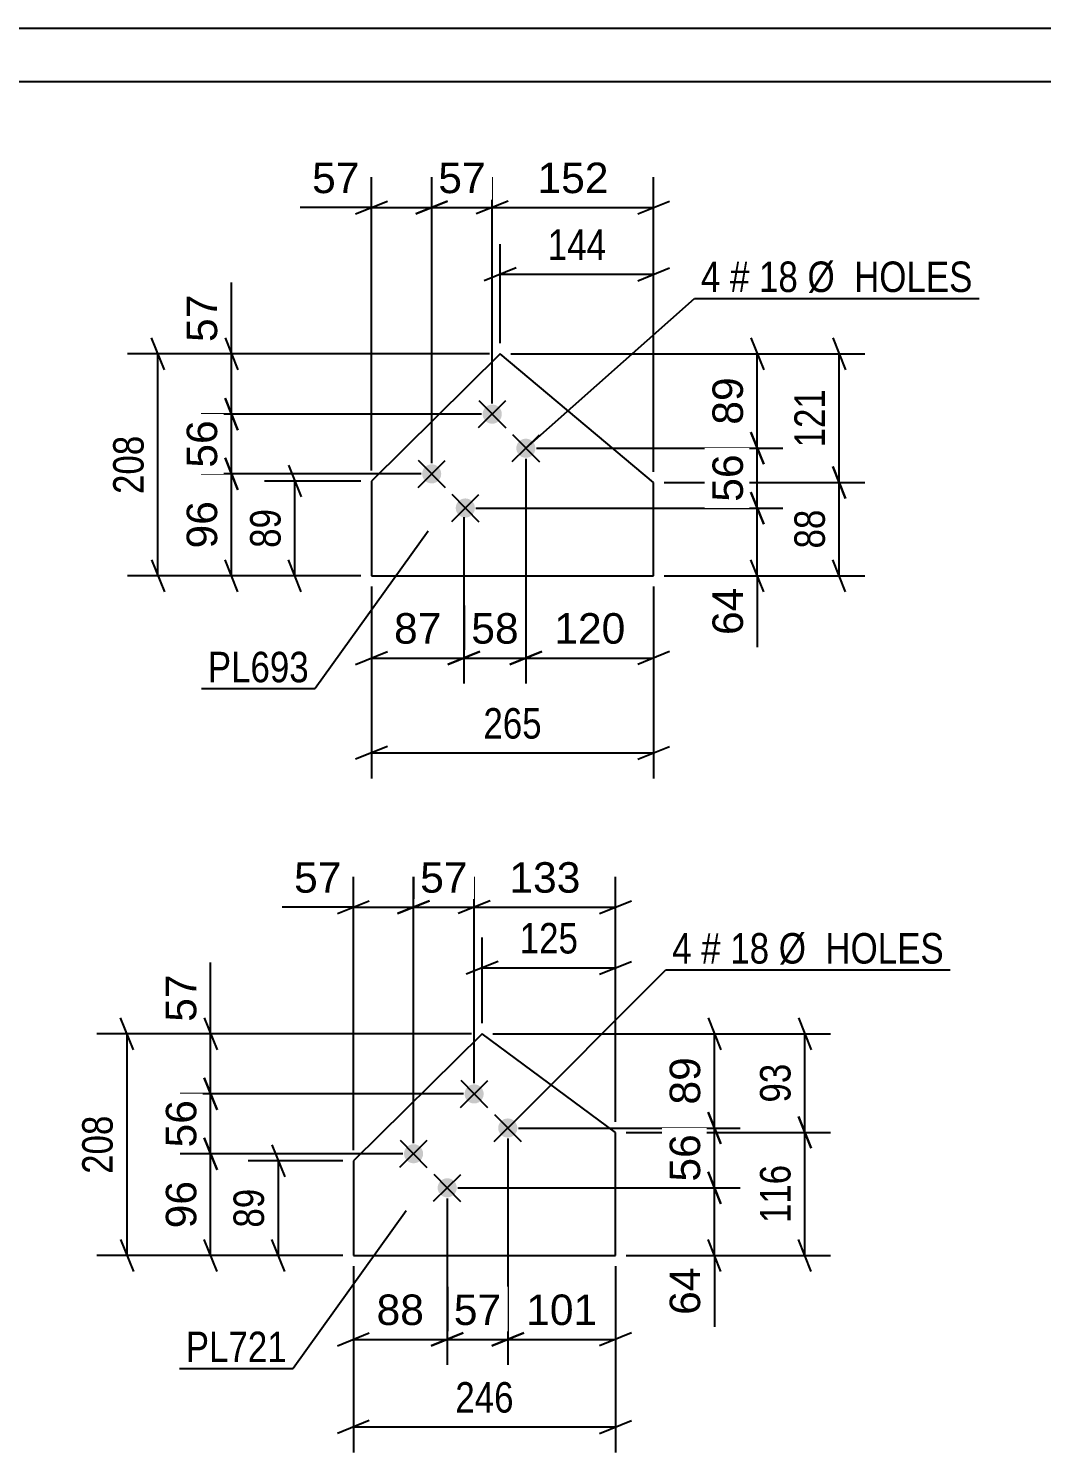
# Model space of a CAD drawing. Header units: millimetres. Extents: x 0 to 594, y 0 to 420.
# Drawn here: x 236.1 to 331.3, y 286.2 to 420 of the extents above; entities that cross this region are included whole.
import ezdxf

# ---------------------------------------------------------------- set-up
doc = ezdxf.new("R2010")
doc.units = ezdxf.units.MM
doc.styles.add('Arial', font='ARIAL.TTF', dxfattribs={"height": 0.2})
doc.styles.add('Arial Narrow', font='ARIALN.TTF', dxfattribs={"height": 0.2})

# ---------------------------------------------------------------- blocks, each defined once
blk = doc.blocks.new('Unknown-284936067-1132')
at = {"color": 5, "linetype": 'Continuous'}
for p, q in [((594, 420), (0, 420)), ((589, 415), (5, 415))]:
    blk.add_line(p, q, dxfattribs=at)
blk = doc.blocks.new('Bolt-284936067-11571 - 11565')
at = {"linetype": 'Continuous'}
for points in [[(280.33, 384.4, -1), (279.05, 383.13, -1)], [(283.49, 381.19, -1), (282.21, 379.93, -1)], [(274.64, 378.78, -1), (273.36, 377.52, -1)], [(277.8, 375.58, -1), (276.52, 374.31, -1)]]:
    blk.add_hatch(color=1, dxfattribs=at).paths.add_polyline_path(points)
at = {"color": 1, "linetype": 'Continuous'}
for p, q in [((278.41, 382.5), (280.97, 385.03)), ((278.43, 385.05), (280.96, 382.48)), ((281.57, 379.3), (284.13, 381.83)), ((281.59, 381.84), (284.12, 379.28)), ((272.72, 376.88), (275.28, 379.41)), ((272.73, 379.43), (275.26, 376.87)), ((275.88, 373.68), (278.44, 376.21)), ((275.89, 376.23), (278.42, 373.66))]:
    blk.add_line(p, q, dxfattribs=at)
blk = doc.blocks.new('Part-284936067-11576 - 11565')
at = {"color": 2, "linetype": 'Continuous'}
for p, q in [((280.44, 389.42), (268.34, 377.48)), ((294.86, 377.35), (280.44, 389.42)), ((268.34, 377.48), (268.34, 368.58)), ((294.86, 368.58), (294.86, 377.35)), ((268.34, 368.58), (294.86, 368.58))]:
    blk.add_line(p, q, dxfattribs=at)
blk = doc.blocks.new('Bolt-284936067-11919 - 11913')
at = {"linetype": 'Continuous'}
for points in [[(278.63, 320.52, -1), (277.35, 319.26, -1)], [(281.79, 317.32, -1), (280.51, 316.06, -1)], [(272.94, 314.9, -1), (271.66, 313.64, -1)], [(276.1, 311.7, -1), (274.82, 310.44, -1)]]:
    blk.add_hatch(color=1, dxfattribs=at).paths.add_polyline_path(points)
at = {"color": 1, "linetype": 'Continuous'}
for p, q in [((276.71, 318.63), (279.27, 321.16)), ((276.73, 321.17), (279.26, 318.61)), ((279.87, 315.42), (282.44, 317.95)), ((279.89, 317.97), (282.42, 315.41)), ((271.02, 313.01), (273.58, 315.54)), ((271.03, 315.55), (273.56, 312.99)), ((274.18, 309.8), (276.74, 312.33)), ((274.2, 312.35), (276.72, 309.79))]:
    blk.add_line(p, q, dxfattribs=at)
blk = doc.blocks.new('Part-284936067-11924 - 11913')
at = {"color": 2, "linetype": 'Continuous'}
for p, q in [((278.74, 325.54), (266.64, 313.6)), ((291.28, 316.28), (278.74, 325.54)), ((291.28, 304.7), (291.28, 316.28)), ((266.64, 313.6), (266.64, 304.7)), ((266.64, 304.7), (291.28, 304.7))]:
    blk.add_line(p, q, dxfattribs=at)
blk = doc.blocks.new('StraightDimension-284936067-19644 - 11565')
at = {"color": 7, "linetype": 'Continuous'}
for p, q in [((304, 376.44), (305.2, 373.44)), ((278.16, 374.94), (307, 374.94)), ((304.6, 368.58), (304.6, 374.94)), ((305.2, 367.08), (304, 370.08)), ((295.86, 368.58), (307, 368.58)), ((304.6, 368.58), (304.6, 361.88)), ((304.6, 368.58), (304.6, 361.88))]:
    blk.add_line(p, q, dxfattribs=at)
at = {"color": 0}
blk.add_wipeout([(303.85, 368.05), (299.65, 368.05), (299.65, 362.41), (303.85, 362.41)], dxfattribs=at)
at = {"color": 3, "style": 'Arial'}
blk.add_text('64', height=2.865, rotation=90.0002, dxfattribs=at).set_placement((303.25, 363.01))
blk = doc.blocks.new('StraightDimension-284936067-11675 - 11565')
at = {"color": 7, "linetype": 'Continuous'}
for p, q in [((260.55, 378.98), (261.75, 375.98)), ((267.34, 377.48), (258.3, 377.48)), ((261.15, 368.58), (261.15, 377.48)), ((261.75, 367.08), (260.55, 370.08)), ((267.34, 368.58), (258.3, 368.58))]:
    blk.add_line(p, q, dxfattribs=at)
at = {"color": 0}
blk.add_wipeout([(260.4, 375.46), (256.2, 375.46), (256.2, 370.6), (260.4, 370.6)], dxfattribs=at)
at = {"color": 3, "style": 'Arial Narrow'}
blk.add_text('89', height=2.863, rotation=90.0002, dxfattribs=at).set_placement((259.8, 371.2))
blk = doc.blocks.new('StraightDimension-284936067-19667 - 11565')
at = {"color": 7, "linetype": 'Continuous'}
for p, q in [((254.59, 379.65), (255.79, 376.65)), ((273, 378.15), (252.34, 378.15)), ((255.19, 368.58), (255.19, 378.15)), ((255.79, 367.08), (254.59, 370.08)), ((267.34, 368.58), (252.34, 368.58))]:
    blk.add_line(p, q, dxfattribs=at)
at = {"color": 0}
blk.add_wipeout([(254.44, 376.19), (250.24, 376.19), (250.24, 370.54), (254.44, 370.54)], dxfattribs=at)
at = {"color": 3, "style": 'Arial'}
blk.add_text('96', height=2.865, rotation=90.0002, dxfattribs=at).set_placement((253.84, 371.14))
blk = doc.blocks.new('StraightDimension-284936067-11696 - 11565')
at = {"color": 7, "linetype": 'Continuous'}
for p, q in [((311.7, 390.92), (312.9, 387.92)), ((281.44, 389.42), (314.7, 389.42)), ((312.3, 377.35), (312.3, 389.42)), ((312.9, 375.85), (311.7, 378.85)), ((295.86, 377.35), (314.7, 377.35))]:
    blk.add_line(p, q, dxfattribs=at)
at = {"color": 0}
blk.add_wipeout([(311.55, 386.73), (307.35, 386.73), (307.35, 380.04), (311.55, 380.04)], dxfattribs=at)
at = {"color": 3, "style": 'Arial Narrow'}
blk.add_text('121', height=2.863, rotation=90.0002, dxfattribs=at).set_placement((310.95, 380.64))
blk = doc.blocks.new('StraightDimension-284936067-19665 - 11565')
at = {"color": 7, "linetype": 'Continuous'}
for p, q in [((255.19, 389.42), (255.19, 396.12)), ((255.19, 389.42), (255.19, 396.12)), ((254.59, 390.92), (255.79, 387.92)), ((279.44, 389.42), (252.34, 389.42)), ((255.19, 383.77), (255.19, 389.42)), ((255.79, 382.27), (254.59, 385.27)), ((278.69, 383.77), (252.34, 383.77))]:
    blk.add_line(p, q, dxfattribs=at)
at = {"color": 0}
blk.add_wipeout([(254.44, 395.59), (250.24, 395.59), (250.24, 389.94), (254.44, 389.94)], dxfattribs=at)
at = {"color": 3, "style": 'Arial'}
blk.add_text('57', height=2.865, rotation=90.0002, dxfattribs=at).set_placement((253.84, 390.54))
blk = doc.blocks.new('StraightDimension-284936067-11690 - 11565')
at = {"color": 7, "linetype": 'Continuous'}
for p, q in [((311.7, 378.85), (312.9, 375.85)), ((295.86, 377.35), (314.7, 377.35)), ((312.3, 368.58), (312.3, 377.35)), ((312.9, 367.08), (311.7, 370.08)), ((295.86, 368.58), (314.7, 368.58))]:
    blk.add_line(p, q, dxfattribs=at)
at = {"color": 0}
blk.add_wipeout([(311.55, 375.39), (307.35, 375.39), (307.35, 370.54), (311.55, 370.54)], dxfattribs=at)
at = {"color": 3, "style": 'Arial Narrow'}
blk.add_text('88', height=2.863, rotation=90.0002, dxfattribs=at).set_placement((310.95, 371.14))
blk = doc.blocks.new('StraightDimension-284936067-11578 - 11565')
at = {"color": 7, "linetype": 'Continuous'}
for p, q in [((248.88, 387.92), (247.68, 390.92)), ((279.44, 389.42), (245.43, 389.42)), ((248.28, 368.58), (248.28, 389.42)), ((247.68, 370.08), (248.88, 367.08)), ((267.34, 368.58), (245.43, 368.58))]:
    blk.add_line(p, q, dxfattribs=at)
at = {"color": 0}
blk.add_wipeout([(247.53, 382.34), (243.33, 382.34), (243.33, 375.66), (247.53, 375.66)], dxfattribs=at)
at = {"color": 3, "style": 'Arial Narrow'}
blk.add_text('208', height=2.863, rotation=90.0002, dxfattribs=at).set_placement((246.93, 376.26))
blk = doc.blocks.new('StraightDimension-284936067-19666 - 11565')
at = {"color": 7, "linetype": 'Continuous'}
for p, q in [((254.59, 385.27), (255.79, 382.27)), ((278.69, 383.77), (252.34, 383.77)), ((255.19, 378.15), (255.19, 383.77)), ((255.79, 376.65), (254.59, 379.65)), ((273, 378.15), (252.34, 378.15))]:
    blk.add_line(p, q, dxfattribs=at)
at = {"color": 0}
blk.add_wipeout([(254.44, 383.78), (250.24, 383.78), (250.24, 378.13), (254.44, 378.13)], dxfattribs=at)
at = {"color": 3, "style": 'Arial'}
blk.add_text('56', height=2.865, rotation=90.0002, dxfattribs=at).set_placement((253.84, 378.73))
blk = doc.blocks.new('StraightDimension-284936067-11705 - 11565')
at = {"color": 7, "linetype": 'Continuous'}
for p, q in [((268.34, 367.58), (268.34, 349.53)), ((294.86, 367.58), (294.86, 349.53)), ((269.84, 352.53), (266.84, 351.33)), ((268.34, 351.93), (294.86, 351.93)), ((293.36, 351.33), (296.36, 352.53))]:
    blk.add_line(p, q, dxfattribs=at)
at = {"color": 0}
blk.add_wipeout([(284.94, 352.68), (284.94, 356.88), (278.26, 356.88), (278.26, 352.68)], dxfattribs=at)
at = {"color": 3, "style": 'Arial Narrow'}
blk.add_text('265', height=2.863, dxfattribs=at).set_placement((278.86, 353.28))
blk = doc.blocks.new('StraightDimension-284936067-11710 - 11565')
at = {"color": 7, "linetype": 'Continuous'}
for p, q in [((280.44, 390.42), (280.44, 399.75)), ((294.86, 378.35), (294.86, 399.75)), ((281.94, 397.5), (278.94, 396.3)), ((293.36, 396.3), (296.36, 397.5)), ((280.44, 396.9), (294.86, 396.9))]:
    blk.add_line(p, q, dxfattribs=at)
at = {"color": 0}
blk.add_wipeout([(290.99, 397.65), (290.99, 401.85), (284.31, 401.85), (284.31, 397.65)], dxfattribs=at)
at = {"color": 3, "style": 'Arial Narrow'}
blk.add_text('144', height=2.863, dxfattribs=at).set_placement((284.91, 398.25))
blk = doc.blocks.new('StraightDimension-284936067-19610 - 11565')
at = {"color": 7, "linetype": 'Continuous'}
for p, q in [((279.69, 384.77), (279.69, 406.03)), ((294.86, 378.35), (294.86, 406.03)), ((281.19, 403.78), (278.19, 402.58)), ((279.69, 403.18), (294.86, 403.18)), ((293.36, 402.58), (296.36, 403.78))]:
    blk.add_line(p, q, dxfattribs=at)
at = {"color": 0}
blk.add_wipeout([(291.21, 403.93), (291.21, 408.13), (283.34, 408.13), (283.34, 403.93)], dxfattribs=at)
at = {"color": 3, "style": 'Arial'}
blk.add_text('152', height=2.865, dxfattribs=at).set_placement((283.94, 404.53))
blk = doc.blocks.new('StraightDimension-284936067-19611 - 11565')
at = {"color": 7, "linetype": 'Continuous'}
for p, q in [((274, 379.15), (274, 406.03)), ((279.69, 384.77), (279.69, 406.03)), ((272.5, 402.58), (275.5, 403.78)), ((274, 403.18), (279.69, 403.18)), ((281.19, 403.78), (278.19, 402.58))]:
    blk.add_line(p, q, dxfattribs=at)
at = {"color": 0}
blk.add_wipeout([(279.67, 403.93), (279.67, 408.13), (274.02, 408.13), (274.02, 403.93)], dxfattribs=at)
at = {"color": 3, "style": 'Arial'}
blk.add_text('57', height=2.865, dxfattribs=at).set_placement((274.62, 404.53))
blk = doc.blocks.new('StraightDimension-284936067-19612 - 11565')
at = {"color": 7, "linetype": 'Continuous'}
for p, q in [((268.34, 378.48), (268.34, 406.03)), ((274, 379.15), (274, 406.03)), ((268.34, 403.18), (261.64, 403.18)), ((268.34, 403.18), (261.64, 403.18)), ((266.84, 402.58), (269.84, 403.78)), ((268.34, 403.18), (274, 403.18)), ((275.5, 403.78), (272.5, 402.58))]:
    blk.add_line(p, q, dxfattribs=at)
at = {"color": 0}
blk.add_wipeout([(267.81, 403.93), (267.81, 408.13), (262.16, 408.13), (262.16, 403.93)], dxfattribs=at)
at = {"color": 3, "style": 'Arial'}
blk.add_text('57', height=2.865, dxfattribs=at).set_placement((262.76, 404.53))
blk = doc.blocks.new('StraightDimension-284936067-19642 - 11565')
at = {"color": 7, "linetype": 'Continuous'}
for p, q in [((304, 390.92), (305.2, 387.92)), ((281.44, 389.42), (307, 389.42)), ((304.6, 380.56), (304.6, 389.42)), ((305.2, 379.06), (304, 382.06)), ((283.85, 380.56), (307, 380.56))]:
    blk.add_line(p, q, dxfattribs=at)
at = {"color": 0}
blk.add_wipeout([(303.85, 387.81), (299.65, 387.81), (299.65, 382.17), (303.85, 382.17)], dxfattribs=at)
at = {"color": 3, "style": 'Arial'}
blk.add_text('89', height=2.865, rotation=90.0002, dxfattribs=at).set_placement((303.25, 382.77))
blk = doc.blocks.new('StraightDimension-284936067-19643 - 11565')
at = {"color": 7, "linetype": 'Continuous'}
for p, q in [((304, 382.06), (305.2, 379.06)), ((283.85, 380.56), (307, 380.56)), ((304.6, 374.94), (304.6, 380.56)), ((305.2, 373.44), (304, 376.44)), ((278.16, 374.94), (307, 374.94))]:
    blk.add_line(p, q, dxfattribs=at)
at = {"color": 0}
blk.add_wipeout([(303.85, 380.58), (299.65, 380.58), (299.65, 374.93), (303.85, 374.93)], dxfattribs=at)
at = {"color": 3, "style": 'Arial'}
blk.add_text('56', height=2.865, rotation=90.0002, dxfattribs=at).set_placement((303.25, 375.53))
blk = doc.blocks.new('StraightDimension-284936067-19694 - 11565')
at = {"color": 7, "linetype": 'Continuous'}
for p, q in [((282.85, 379.56), (282.85, 358.45)), ((294.86, 367.58), (294.86, 358.45)), ((281.35, 360.25), (284.35, 361.45)), ((296.36, 361.45), (293.36, 360.25)), ((282.85, 360.85), (294.86, 360.85))]:
    blk.add_line(p, q, dxfattribs=at)
at = {"color": 0}
blk.add_wipeout([(292.79, 361.6), (292.79, 365.8), (284.92, 365.8), (284.92, 361.6)], dxfattribs=at)
at = {"color": 3, "style": 'Arial'}
blk.add_text('120', height=2.865, dxfattribs=at).set_placement((285.52, 362.2))
blk = doc.blocks.new('StraightDimension-284936067-19695 - 11565')
at = {"color": 7, "linetype": 'Continuous'}
for p, q in [((282.85, 379.56), (282.85, 358.45)), ((277.03, 374.08), (277.03, 358.45)), ((275.53, 360.25), (278.53, 361.45)), ((284.35, 361.45), (281.35, 360.25)), ((277.03, 360.85), (282.85, 360.85))]:
    blk.add_line(p, q, dxfattribs=at)
at = {"color": 0}
blk.add_wipeout([(282.76, 361.6), (282.76, 365.8), (277.12, 365.8), (277.12, 361.6)], dxfattribs=at)
at = {"color": 3, "style": 'Arial'}
blk.add_text('58', height=2.865, dxfattribs=at).set_placement((277.72, 362.2))
blk = doc.blocks.new('StraightDimension-284936067-19696 - 11565')
at = {"color": 7, "linetype": 'Continuous'}
for p, q in [((277.03, 374.08), (277.03, 358.45)), ((268.34, 367.58), (268.34, 358.45)), ((266.84, 360.25), (269.84, 361.45)), ((278.53, 361.45), (275.53, 360.25)), ((268.34, 360.85), (277.03, 360.85))]:
    blk.add_line(p, q, dxfattribs=at)
at = {"color": 0}
blk.add_wipeout([(275.51, 361.6), (275.51, 365.8), (269.86, 365.8), (269.86, 361.6)], dxfattribs=at)
at = {"color": 3, "style": 'Arial'}
blk.add_text('87', height=2.865, dxfattribs=at).set_placement((270.46, 362.2))
blk = doc.blocks.new('StraightDimension-284936067-12023 - 11913')
at = {"color": 7, "linetype": 'Continuous'}
for p, q in [((258.99, 315.1), (260.19, 312.1)), ((265.64, 313.6), (256.74, 313.6)), ((259.59, 304.7), (259.59, 313.6)), ((260.19, 303.2), (258.99, 306.2)), ((265.64, 304.7), (256.74, 304.7))]:
    blk.add_line(p, q, dxfattribs=at)
at = {"color": 0}
blk.add_wipeout([(258.84, 311.58), (254.64, 311.58), (254.64, 306.73), (258.84, 306.73)], dxfattribs=at)
at = {"color": 3, "style": 'Arial Narrow'}
blk.add_text('89', height=2.863, rotation=90.0002, dxfattribs=at).set_placement((258.24, 307.33))
blk = doc.blocks.new('StraightDimension-284936067-19754 - 11913')
at = {"color": 7, "linetype": 'Continuous'}
for p, q in [((253.23, 325.54), (253.23, 332.24)), ((253.23, 325.54), (253.23, 332.24)), ((252.63, 327.04), (253.83, 324.04)), ((277.74, 325.54), (250.38, 325.54)), ((253.23, 319.89), (253.23, 325.54)), ((253.83, 318.39), (252.63, 321.39)), ((276.99, 319.89), (250.38, 319.89))]:
    blk.add_line(p, q, dxfattribs=at)
at = {"color": 0}
blk.add_wipeout([(252.48, 331.72), (248.28, 331.72), (248.28, 326.07), (252.48, 326.07)], dxfattribs=at)
at = {"color": 3, "style": 'Arial'}
blk.add_text('57', height=2.865, rotation=90.0002, dxfattribs=at).set_placement((251.88, 326.67))
blk = doc.blocks.new('StraightDimension-284936067-12044 - 11913')
at = {"color": 7, "linetype": 'Continuous'}
for p, q in [((308.47, 327.04), (309.67, 324.04)), ((279.74, 325.54), (311.47, 325.54)), ((309.07, 316.28), (309.07, 325.54)), ((309.67, 314.78), (308.47, 317.78)), ((292.28, 316.28), (311.47, 316.28))]:
    blk.add_line(p, q, dxfattribs=at)
at = {"color": 0}
blk.add_wipeout([(308.32, 323.34), (304.12, 323.34), (304.12, 318.48), (308.32, 318.48)], dxfattribs=at)
at = {"color": 3, "style": 'Arial Narrow'}
blk.add_text('93', height=2.863, rotation=90.0002, dxfattribs=at).set_placement((307.72, 319.08))
blk = doc.blocks.new('StraightDimension-284936067-19819 - 11913')
at = {"color": 7, "linetype": 'Continuous'}
for p, q in [((281.15, 315.69), (281.15, 294.43)), ((291.28, 303.7), (291.28, 294.43)), ((279.65, 296.23), (282.65, 297.43)), ((292.78, 297.43), (289.78, 296.23)), ((281.15, 296.83), (291.28, 296.83))]:
    blk.add_line(p, q, dxfattribs=at)
at = {"color": 0}
blk.add_wipeout([(290.15, 297.58), (290.15, 301.78), (282.28, 301.78), (282.28, 297.58)], dxfattribs=at)
at = {"color": 3, "style": 'Arial'}
blk.add_text('101', height=2.865, dxfattribs=at).set_placement((282.88, 298.18))
blk = doc.blocks.new('StraightDimension-284936067-19755 - 11913')
at = {"color": 7, "linetype": 'Continuous'}
for p, q in [((252.63, 321.39), (253.83, 318.39)), ((276.99, 319.89), (250.38, 319.89)), ((253.23, 314.27), (253.23, 319.89)), ((253.83, 312.77), (252.63, 315.77)), ((271.3, 314.27), (250.38, 314.27))]:
    blk.add_line(p, q, dxfattribs=at)
at = {"color": 0}
blk.add_wipeout([(252.48, 319.91), (248.28, 319.91), (248.28, 314.26), (252.48, 314.26)], dxfattribs=at)
at = {"color": 3, "style": 'Arial'}
blk.add_text('56', height=2.865, rotation=90.0002, dxfattribs=at).set_placement((251.88, 314.86))
blk = doc.blocks.new('StraightDimension-284936067-11926 - 11913')
at = {"color": 7, "linetype": 'Continuous'}
for p, q in [((245.97, 324.04), (244.77, 327.04)), ((277.74, 325.54), (242.52, 325.54)), ((245.37, 304.7), (245.37, 325.54)), ((244.77, 306.2), (245.97, 303.2)), ((265.64, 304.7), (242.52, 304.7))]:
    blk.add_line(p, q, dxfattribs=at)
at = {"color": 0}
blk.add_wipeout([(244.62, 318.47), (240.42, 318.47), (240.42, 311.78), (244.62, 311.78)], dxfattribs=at)
at = {"color": 3, "style": 'Arial Narrow'}
blk.add_text('208', height=2.863, rotation=90.0002, dxfattribs=at).set_placement((244.02, 312.38))
blk = doc.blocks.new('StraightDimension-284936067-12038 - 11913')
at = {"color": 7, "linetype": 'Continuous'}
for p, q in [((308.47, 317.78), (309.67, 314.78)), ((292.28, 316.28), (311.47, 316.28)), ((309.07, 304.7), (309.07, 316.28)), ((309.67, 303.2), (308.47, 306.2)), ((292.28, 304.7), (311.47, 304.7))]:
    blk.add_line(p, q, dxfattribs=at)
at = {"color": 0}
blk.add_wipeout([(308.32, 313.83), (304.12, 313.83), (304.12, 307.15), (308.32, 307.15)], dxfattribs=at)
at = {"color": 3, "style": 'Arial Narrow'}
blk.add_text('116', height=2.863, rotation=90.0002, dxfattribs=at).set_placement((307.72, 307.75))
blk = doc.blocks.new('StraightDimension-284936067-12053 - 11913')
at = {"color": 7, "linetype": 'Continuous'}
for p, q in [((266.64, 303.7), (266.64, 286.2)), ((291.28, 303.7), (291.28, 286.2)), ((268.14, 289.2), (265.14, 288)), ((289.78, 288), (292.78, 289.2)), ((266.64, 288.6), (291.28, 288.6))]:
    blk.add_line(p, q, dxfattribs=at)
at = {"color": 0}
blk.add_wipeout([(282.3, 289.35), (282.3, 293.55), (275.62, 293.55), (275.62, 289.35)], dxfattribs=at)
at = {"color": 3, "style": 'Arial Narrow'}
blk.add_text('246', height=2.863, dxfattribs=at).set_placement((276.22, 289.95))
blk = doc.blocks.new('StraightDimension-284936067-12058 - 11913')
at = {"color": 7, "linetype": 'Continuous'}
for p, q in [((278.74, 326.54), (278.74, 334.59)), ((291.28, 317.28), (291.28, 334.59)), ((280.24, 332.34), (277.24, 331.14)), ((289.78, 331.14), (292.78, 332.34)), ((278.74, 331.74), (291.28, 331.74))]:
    blk.add_line(p, q, dxfattribs=at)
at = {"color": 0}
blk.add_wipeout([(288.35, 332.49), (288.35, 336.69), (281.67, 336.69), (281.67, 332.49)], dxfattribs=at)
at = {"color": 3, "style": 'Arial Narrow'}
blk.add_text('125', height=2.863, dxfattribs=at).set_placement((282.27, 333.09))
blk = doc.blocks.new('StraightDimension-284936067-19731 - 11913')
at = {"color": 7, "linetype": 'Continuous'}
for p, q in [((299.98, 327.04), (301.18, 324.04)), ((279.74, 325.54), (302.98, 325.54)), ((300.58, 316.69), (300.58, 325.54)), ((301.18, 315.19), (299.98, 318.19)), ((282.15, 316.69), (302.98, 316.69))]:
    blk.add_line(p, q, dxfattribs=at)
at = {"color": 0}
blk.add_wipeout([(299.83, 323.94), (295.63, 323.94), (295.63, 318.29), (299.83, 318.29)], dxfattribs=at)
at = {"color": 3, "style": 'Arial'}
blk.add_text('89', height=2.865, rotation=90.0002, dxfattribs=at).set_placement((299.23, 318.89))
blk = doc.blocks.new('StraightDimension-284936067-19732 - 11913')
at = {"color": 7, "linetype": 'Continuous'}
for p, q in [((299.98, 318.19), (301.18, 315.19)), ((282.15, 316.69), (302.98, 316.69)), ((300.58, 311.07), (300.58, 316.69)), ((301.18, 309.57), (299.98, 312.57)), ((276.46, 311.07), (302.98, 311.07))]:
    blk.add_line(p, q, dxfattribs=at)
at = {"color": 0}
blk.add_wipeout([(299.83, 316.7), (295.63, 316.7), (295.63, 311.05), (299.83, 311.05)], dxfattribs=at)
at = {"color": 3, "style": 'Arial'}
blk.add_text('56', height=2.865, rotation=90.0002, dxfattribs=at).set_placement((299.23, 311.65))
blk = doc.blocks.new('StraightDimension-284936067-19733 - 11913')
at = {"color": 7, "linetype": 'Continuous'}
for p, q in [((299.98, 312.57), (301.18, 309.57)), ((276.46, 311.07), (302.98, 311.07)), ((300.58, 304.7), (300.58, 311.07)), ((301.18, 303.2), (299.98, 306.2)), ((292.28, 304.7), (302.98, 304.7)), ((300.58, 304.7), (300.58, 298.01)), ((300.58, 304.7), (300.58, 298.01))]:
    blk.add_line(p, q, dxfattribs=at)
at = {"color": 0}
blk.add_wipeout([(299.83, 304.18), (295.63, 304.18), (295.63, 298.53), (299.83, 298.53)], dxfattribs=at)
at = {"color": 3, "style": 'Arial'}
blk.add_text('64', height=2.865, rotation=90.0002, dxfattribs=at).set_placement((299.23, 299.13))
blk = doc.blocks.new('StraightDimension-284936067-19820 - 11913')
at = {"color": 7, "linetype": 'Continuous'}
for p, q in [((281.15, 315.69), (281.15, 294.43)), ((275.46, 310.07), (275.46, 294.43)), ((273.96, 296.23), (276.96, 297.43)), ((282.65, 297.43), (279.65, 296.23)), ((275.46, 296.83), (281.15, 296.83))]:
    blk.add_line(p, q, dxfattribs=at)
at = {"color": 0}
blk.add_wipeout([(281.13, 297.58), (281.13, 301.78), (275.48, 301.78), (275.48, 297.58)], dxfattribs=at)
at = {"color": 3, "style": 'Arial'}
blk.add_text('57', height=2.865, dxfattribs=at).set_placement((276.08, 298.18))
blk = doc.blocks.new('StraightDimension-284936067-19756 - 11913')
at = {"color": 7, "linetype": 'Continuous'}
for p, q in [((252.63, 315.77), (253.83, 312.77)), ((271.3, 314.27), (250.38, 314.27)), ((253.23, 304.7), (253.23, 314.27)), ((253.83, 303.2), (252.63, 306.2)), ((265.64, 304.7), (250.38, 304.7))]:
    blk.add_line(p, q, dxfattribs=at)
at = {"color": 0}
blk.add_wipeout([(252.48, 312.31), (248.28, 312.31), (248.28, 306.66), (252.48, 306.66)], dxfattribs=at)
at = {"color": 3, "style": 'Arial'}
blk.add_text('96', height=2.865, rotation=90.0002, dxfattribs=at).set_placement((251.88, 307.26))
blk = doc.blocks.new('StraightDimension-284936067-19788 - 11913')
at = {"color": 7, "linetype": 'Continuous'}
for p, q in [((277.99, 320.89), (277.99, 340.3)), ((291.28, 317.28), (291.28, 340.3)), ((279.49, 338.05), (276.49, 336.85)), ((277.99, 337.45), (291.28, 337.45)), ((289.78, 336.85), (292.78, 338.05))]:
    blk.add_line(p, q, dxfattribs=at)
at = {"color": 0}
blk.add_wipeout([(288.57, 338.2), (288.57, 342.4), (280.7, 342.4), (280.7, 338.2)], dxfattribs=at)
at = {"color": 3, "style": 'Arial'}
blk.add_text('133', height=2.865, dxfattribs=at).set_placement((281.3, 338.8))
blk = doc.blocks.new('StraightDimension-284936067-19789 - 11913')
at = {"color": 7, "linetype": 'Continuous'}
for p, q in [((272.3, 315.27), (272.3, 340.3)), ((277.99, 320.89), (277.99, 340.3)), ((270.8, 336.85), (273.8, 338.05)), ((272.3, 337.45), (277.99, 337.45)), ((279.49, 338.05), (276.49, 336.85))]:
    blk.add_line(p, q, dxfattribs=at)
at = {"color": 0}
blk.add_wipeout([(277.97, 338.2), (277.97, 342.4), (272.32, 342.4), (272.32, 338.2)], dxfattribs=at)
at = {"color": 3, "style": 'Arial'}
blk.add_text('57', height=2.865, dxfattribs=at).set_placement((272.92, 338.8))
blk = doc.blocks.new('StraightDimension-284936067-19790 - 11913')
at = {"color": 7, "linetype": 'Continuous'}
for p, q in [((266.64, 314.6), (266.64, 340.3)), ((272.3, 315.27), (272.3, 340.3)), ((266.64, 337.45), (259.94, 337.45)), ((266.64, 337.45), (259.94, 337.45)), ((265.14, 336.85), (268.14, 338.05)), ((266.64, 337.45), (272.3, 337.45)), ((273.8, 338.05), (270.8, 336.85))]:
    blk.add_line(p, q, dxfattribs=at)
at = {"color": 0}
blk.add_wipeout([(266.11, 338.2), (266.11, 342.4), (260.47, 342.4), (260.47, 338.2)], dxfattribs=at)
at = {"color": 3, "style": 'Arial'}
blk.add_text('57', height=2.865, dxfattribs=at).set_placement((261.07, 338.8))
blk = doc.blocks.new('StraightDimension-284936067-19821 - 11913')
at = {"color": 7, "linetype": 'Continuous'}
for p, q in [((275.46, 310.07), (275.46, 294.43)), ((266.64, 303.7), (266.64, 294.43)), ((265.14, 296.23), (268.14, 297.43)), ((276.96, 297.43), (273.96, 296.23)), ((266.64, 296.83), (275.46, 296.83))]:
    blk.add_line(p, q, dxfattribs=at)
at = {"color": 0}
blk.add_wipeout([(273.87, 297.58), (273.87, 301.78), (268.22, 301.78), (268.22, 297.58)], dxfattribs=at)
at = {"color": 3, "style": 'Arial'}
blk.add_text('88', height=2.865, dxfattribs=at).set_placement((268.82, 298.18))
blk = doc.blocks.new('Mark-284936067-11567 - 11565')
at = {"color": 0}
for points in [[(301.13, 395.24), (301.13, 398.24), (299.3, 398.24), (299.3, 395.24)], [(303.86, 395.24), (303.86, 398.24), (302.03, 398.24), (302.03, 395.24)], [(308.42, 395.24), (308.42, 398.24), (304.76, 398.24), (304.76, 395.24)], [(324.84, 395.24), (324.84, 398.24), (309.32, 398.24), (309.32, 395.24)]]:
    blk.add_wipeout(points, dxfattribs=at)
for points in [[(301.13, 395.24), (301.13, 398.24), (299.3, 398.24), (299.3, 395.24)], [(303.86, 395.24), (303.86, 398.24), (302.03, 398.24), (302.03, 395.24)], [(308.42, 395.24), (308.42, 398.24), (304.76, 398.24), (304.76, 395.24)], [(324.84, 395.24), (324.84, 398.24), (309.32, 398.24), (309.32, 395.24)]]:
    blk.add_wipeout(points, dxfattribs=at)
at = {"color": 7, "linetype": 'Continuous'}
for p, q in [((282.85, 380.56), (298.7, 394.64)), ((298.7, 394.64), (325.44, 394.64))]:
    blk.add_line(p, q, dxfattribs=at)
at = {"color": 3, "style": 'Arial Narrow'}
for s, height, p in [('4', 2.86, (299.3, 395.24)), ('#', 2.86, (302.03, 395.24)), ('18', 2.863, (304.76, 395.24)), ('Ø  HOLES', 2.863, (309.32, 395.24))]:
    blk.add_text(s, height=height, dxfattribs=at).set_placement(p)
blk = doc.blocks.new('Mark-284936067-11572 - 11565')
at = {"color": 0}
blk.add_wipeout([(262.46, 358.57), (262.46, 361.57), (252.96, 361.57), (252.96, 358.57)], dxfattribs=at)
blk.add_wipeout([(262.46, 358.57), (262.46, 361.57), (252.96, 361.57), (252.96, 358.57)], dxfattribs=at)
at = {"color": 30, "linetype": 'Continuous'}
for p in [(273.67, 372.78), (252.36, 357.97)]:
    blk.add_line(p, (263.06, 357.97), dxfattribs=at)
at = {"color": 3, "style": 'Arial Narrow'}
blk.add_text('PL693', height=2.863, dxfattribs=at).set_placement((252.96, 358.57))
blk = doc.blocks.new('Mark-284936067-11915 - 11913')
at = {"color": 0}
for points in [[(298.43, 332.14), (298.43, 335.14), (296.6, 335.14), (296.6, 332.14)], [(301.16, 332.14), (301.16, 335.14), (299.33, 335.14), (299.33, 332.14)], [(305.72, 332.14), (305.72, 335.14), (302.06, 335.14), (302.06, 332.14)], [(322.14, 332.14), (322.14, 335.14), (306.62, 335.14), (306.62, 332.14)]]:
    blk.add_wipeout(points, dxfattribs=at)
for points in [[(298.43, 332.14), (298.43, 335.14), (296.6, 335.14), (296.6, 332.14)], [(301.16, 332.14), (301.16, 335.14), (299.33, 335.14), (299.33, 332.14)], [(305.72, 332.14), (305.72, 335.14), (302.06, 335.14), (302.06, 332.14)], [(322.14, 332.14), (322.14, 335.14), (306.62, 335.14), (306.62, 332.14)]]:
    blk.add_wipeout(points, dxfattribs=at)
at = {"color": 7, "linetype": 'Continuous'}
for p, q in [((281.15, 316.69), (296, 331.54)), ((296, 331.54), (322.74, 331.54))]:
    blk.add_line(p, q, dxfattribs=at)
at = {"color": 3, "style": 'Arial Narrow'}
for s, height, p in [('4', 2.86, (296.6, 332.14)), ('#', 2.86, (299.33, 332.14)), ('18', 2.863, (302.06, 332.14)), ('Ø  HOLES', 2.863, (306.62, 332.14))]:
    blk.add_text(s, height=height, dxfattribs=at).set_placement(p)
blk = doc.blocks.new('Mark-284936067-11920 - 11913')
at = {"color": 0}
blk.add_wipeout([(260.39, 294.69), (260.39, 297.69), (250.89, 297.69), (250.89, 294.69)], dxfattribs=at)
blk.add_wipeout([(260.39, 294.69), (260.39, 297.69), (250.89, 297.69), (250.89, 294.69)], dxfattribs=at)
at = {"color": 30, "linetype": 'Continuous'}
for p in [(271.6, 308.9), (250.29, 294.09)]:
    blk.add_line(p, (260.99, 294.09), dxfattribs=at)
at = {"color": 3, "style": 'Arial Narrow'}
blk.add_text('PL721', height=2.863, dxfattribs=at).set_placement((250.89, 294.69))

msp = doc.modelspace()

# ---------------------------------------------------------------- block references
for name in ['Unknown-284936067-1132', 'Part-284936067-11576 - 11565', 'Bolt-284936067-11571 - 11565', 'Part-284936067-11924 - 11913', 'Bolt-284936067-11919 - 11913']:
    msp.add_blockref(name, (0, 0))

# ---------------------------------------------------------------- next in the draw order: block references
for name in ['StraightDimension-284936067-19665 - 11565', 'StraightDimension-284936067-11675 - 11565', 'StraightDimension-284936067-19644 - 11565', 'StraightDimension-284936067-19754 - 11913', 'StraightDimension-284936067-12044 - 11913', 'StraightDimension-284936067-12023 - 11913']:
    msp.add_blockref(name, (0, 0))

# ---------------------------------------------------------------- next in the draw order: block references
for name in ['StraightDimension-284936067-11696 - 11565', 'StraightDimension-284936067-19667 - 11565', 'StraightDimension-284936067-19755 - 11913', 'StraightDimension-284936067-19819 - 11913']:
    msp.add_blockref(name, (0, 0))

# ---------------------------------------------------------------- next in the draw order: block references
for name in ['StraightDimension-284936067-11578 - 11565', 'StraightDimension-284936067-11690 - 11565', 'StraightDimension-284936067-11926 - 11913', 'StraightDimension-284936067-12038 - 11913']:
    msp.add_blockref(name, (0, 0))

# ---------------------------------------------------------------- next in the draw order: block references
for name in ['StraightDimension-284936067-19666 - 11565', 'StraightDimension-284936067-11705 - 11565', 'StraightDimension-284936067-12058 - 11913', 'StraightDimension-284936067-12053 - 11913']:
    msp.add_blockref(name, (0, 0))

# ---------------------------------------------------------------- next in the draw order: block references
for name in ['StraightDimension-284936067-11710 - 11565', 'StraightDimension-284936067-19731 - 11913', 'StraightDimension-284936067-19756 - 11913']:
    msp.add_blockref(name, (0, 0))

# ---------------------------------------------------------------- next in the draw order: block references
for name in ['StraightDimension-284936067-19610 - 11565', 'StraightDimension-284936067-19732 - 11913']:
    msp.add_blockref(name, (0, 0))

# ---------------------------------------------------------------- next in the draw order: block references
for name in ['StraightDimension-284936067-19611 - 11565', 'StraightDimension-284936067-19788 - 11913', 'StraightDimension-284936067-19733 - 11913']:
    msp.add_blockref(name, (0, 0))

# ---------------------------------------------------------------- next in the draw order: block references
for name in ['StraightDimension-284936067-19612 - 11565', 'StraightDimension-284936067-19642 - 11565', 'Mark-284936067-11915 - 11913', 'StraightDimension-284936067-19820 - 11913']:
    msp.add_blockref(name, (0, 0))

# ---------------------------------------------------------------- next in the draw order: block references
for name in ['StraightDimension-284936067-19643 - 11565', 'StraightDimension-284936067-19789 - 11913', 'StraightDimension-284936067-19821 - 11913']:
    msp.add_blockref(name, (0, 0))

# ---------------------------------------------------------------- next in the draw order: block references
for name in ['Mark-284936067-11567 - 11565', 'StraightDimension-284936067-19694 - 11565', 'StraightDimension-284936067-19790 - 11913', 'Mark-284936067-11920 - 11913']:
    msp.add_blockref(name, (0, 0))

# ---------------------------------------------------------------- next in the draw order: block references
msp.add_blockref('StraightDimension-284936067-19695 - 11565', (0, 0))

# ---------------------------------------------------------------- next in the draw order: block references
msp.add_blockref('StraightDimension-284936067-19696 - 11565', (0, 0))

# ---------------------------------------------------------------- next in the draw order: block references
msp.add_blockref('Mark-284936067-11572 - 11565', (0, 0))

doc.saveas('drawing.dxf')
